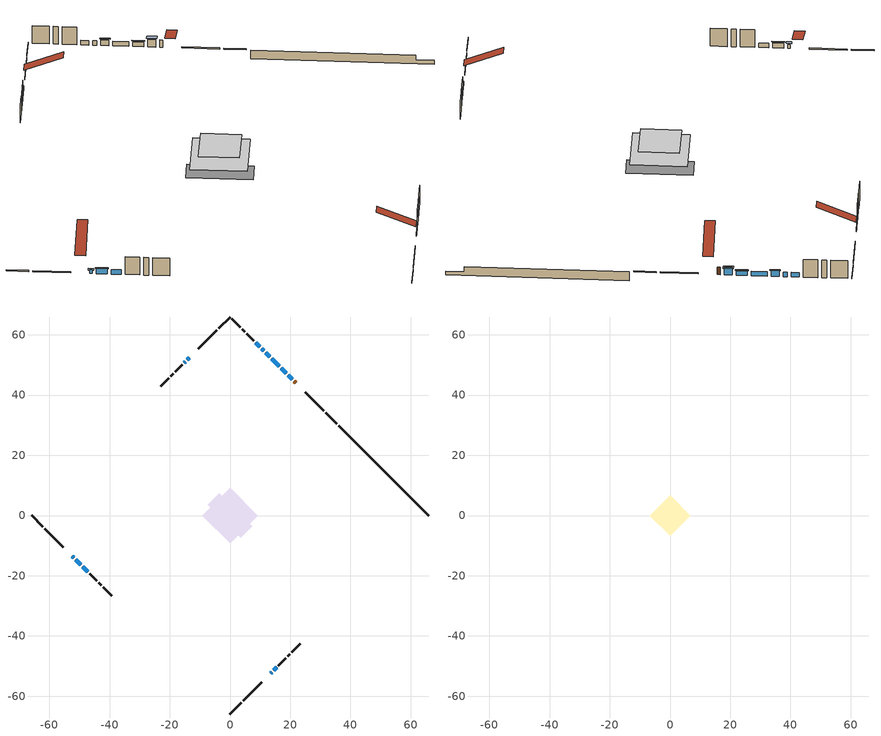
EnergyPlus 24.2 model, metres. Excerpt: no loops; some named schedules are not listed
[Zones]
conditioned space
 floor adiabatic (AdiabaticFloorConstruction): -9.28,0 0,9.28 9.28,0 0,-9.28 z3.36
 floor foundation (Slab1 construction): -7.45,3.5 -3.5,7.45 7.45,-3.5 3.5,-7.45 z-1.52
 wall outside (RimJoist1 construction): 0,-65.94 3.71,-62.23 / -65.94,0 -62.23,-3.71 / 0,65.94 -3.71,62.23 / 35.48,30.47 31.76,34.18 z0.92:1.22
 wall outside (RimJoist2 construction): 4.37,-61.58 10.55,-55.39 / -61.58,-4.37 -55.39,-10.55 / -4.37,61.58 -10.55,55.39 / 31.11,34.84 24.92,41.02 z0.92:1.22
 wall outside (AdiabaticWallConstruction 1): 21.87,44.07 21.36,44.58 z0.92:2.95
 wall outside (AdiabaticWallConstruction): -13.6,52.34 -14.15,51.8 / 18.76,47.19 17.03,48.91 / 16.37,49.57 13.79,52.16 / 13.6,-52.34 13.93,-52.01 / -14.8,51.14 -15.16,50.78 / 11.18,54.76 10.52,55.42 / 9.86,56.08 8.57,57.37 / -48.87,-17.07 -47.25,-18.69 / 14.59,-51.36 15.45,-50.5 z0.92:2.14; -52.34,-13.6 -51.91,-14.04 z0.92:1.99; 20.71,45.24 19.41,46.53 z0.92:3; -51.25,-14.69 -49.53,-16.42 z0.92:2.29; 13.13,52.81 11.84,54.11 z0.92:2.44
 wall outside (Wall1 construction): 16.1,-49.84 18.46,-47.48 / -46.6,-19.35 -44.24,-21.71 / -15.82,50.13 -18.18,47.77 / 7.91,58.03 5.55,60.39 z0.92:5.8
 wall outside (Wall2 construction): 19.12,-46.82 19.91,-46.03 / -43.58,-22.36 -42.79,-23.15 / -18.83,47.11 -19.63,46.32 / 4.9,61.05 4.11,61.84 z0.92:5.8
 wall outside (Wall3 construction): 20.57,-45.38 23.36,-42.58 / -42.13,-23.81 -39.34,-26.6 / -20.28,45.66 -23.07,42.87 / 3.45,62.49 0.66,65.29 z0.92:5.8
 wall foundation (FoundationWall1 construction): 36.13,29.81,-1.52 36.13,29.81,0.92 62.96,2.98,0.92 62.96,2.98,-0.42 65.94,0,-0.42 65.94,0,-1.52
 window (WindowConstruction 5): -13.61,52.34 -14.14,51.8 z0.92:2.14
 window (WindowConstruction 6): -52.34,-13.61 -51.91,-14.04 z0.92:1.99
 window (WindowConstruction 7): 20.7,45.24 19.41,46.53 z0.92:3
 window (WindowConstruction 8): 18.75,47.19 17.03,48.91 z0.92:2.14
 window (WindowConstruction 9): -51.25,-14.69 -49.53,-16.42 z0.92:2.29
 window (WindowConstruction 10): 16.37,49.57 13.79,52.16 z0.92:2.14
 window (WindowConstruction 11): 13.61,-52.34 13.93,-52.02 z0.92:2.14
 window (WindowConstruction 12): -14.8,51.14 -15.16,50.78 z0.92:2.14
 window (WindowConstruction): 13.13,52.81 11.84,54.11 z0.92:2.44
 window (WindowConstruction 1): 11.18,54.76 10.52,55.42 z0.92:2.14
 window (WindowConstruction 2): 9.86,56.08 8.57,57.37 z0.92:2.14
 window (WindowConstruction 3): -48.87,-17.07 -47.25,-18.69 z0.92:2.14
 window (WindowConstruction 4): 14.59,-51.36 15.45,-50.5 z0.92:2.14
 door (Door): 21.87,44.07 21.36,44.58 z0.92:2.95
 ceiling adiabatic (AdiabaticFloorConstruction): 0,-9.28 9.28,0 0,9.28 -9.28,0 z3.36
attic - vented
 floor to conditioned space (Floor1 construction Reversed): -6.68,0 0,6.68 6.68,0 0,-6.68 z5.8
 roof outside (Roof1 construction): 12.95,-53,5.8 6.53,-46.57,9.58 4.79,-48.31,9.58 11.21,-54.73,5.8; -53,-12.95,5.8 -46.57,-6.53,9.58 -48.31,-4.79,9.58 -54.73,-11.21,5.8; -12.95,53,5.8 -6.53,46.57,9.58 -4.79,48.31,9.58 -11.21,54.73,5.8; 22.53,43.42,5.8 16.11,37,9.58 17.85,35.26,9.58 24.27,41.68,5.8
shading: -51.7,-14.25 -52.55,-13.39 -53.09,-13.93 -52.23,-14.78 z2.29; 19.2,46.74 20.92,45.03 21.56,45.67 19.84,47.39 z3.3; 16.82,49.12 18.97,46.98 19.18,47.19 17.03,49.34 z2.44; -49.32,-16.63 -51.46,-14.48 -51.67,-14.69 -49.53,-16.84 z2.59; 11.63,54.32 13.34,52.6 13.55,52.81 11.84,54.53 z2.74
[Building]
Building 1: Terrain=Suburbs
[Site:Location]
Montreal Mirabel Intl AP_QC: Latitude {deg}=45.68; Longitude {deg}=-74.03; Time Zone {hr}=-5; Elevation {m}=82; Keep Site Location Information=Yes
[Site:GroundTemperature:Shallow]
0.642858, -1.75623, -1.94836, -0.80987, 3.76054, 8.30966, 12.2535, 14.7518, 14.9641, 12.9321, 9.08883, 4.67926
[Site:WaterMainsTemperature]
Calculation Method=Schedule; Temperature Schedule=mains temperature schedule
[Material] Roughness=Rough; Thermal Absorptance=0.9
Name | Thickness {m} | Conductivity {W/m-K} | Density {kg/m3} | Specific Heat {J/kg-K} | Solar Absorptance | Visible Absorptance
asphalt or fiberglass shingles | 0.00635 | 0.162714 | 1121.4 | 1465.45 | 0.84 | 0.84
ceiling loosefill ins | 0.169333 | 0.0480833 | 16.02 | 1046.75 | 0.7 | 0.7
ceiling stud and cavity | 0.1397 | 0.0989241 | 65.682 | 1177.47 | 0.7 | 0.7
concrete 4.0 in. | 0.1016 | 1.803125 | 2242.8 | 837.4 | 0.7 | 0.7
concrete 8.0 in. | 0.2032 | 1.803125 | 2242.8 | 837.4 | 0.7 | 0.7
door material | 0.04445 | 0.053851 | 512.64 | 1214.23 | 0.7 | 0.7
exterior vertical ins | 0.0457286 | 0.029427 | 32.04 | 1214.23 | 0.7 | 0.7
floor covering | 0.0127 | 0.0433444 | 54.468 | 1339.84 | 0.6 | 0.6
floor rigid ins; wall rigid ins 2 | 0.512978 | 0.029427 | 32.04 | 1214.23 | 0.7 | 0.7
floor stud and cavity | 0.1397 | 1.75129 | 37.0049 | 1207.88 | 0.7 | 0.7
furniture material conditioned space 1 | 0.1524 | 0.115458 | 640.8 | 1214.23 | 0.6 | 0.6
gypsum board | 0.0127 | 0.160291 | 801 | 837.4 | 0.6 | 0.6
gypsum board 1 | 0.0127 | 0.160291 | 801 | 837.4 | 0.7 | 0.7
osb sheathing 0.5 in. | 0.0127 | 0.115458 | 512.64 | 1214.23 | 0.7 | 0.7
osb sheathing 0.75 in. | 0.01905 | 0.115458 | 512.64 | 1214.23 | 0.7 | 0.7
osb sheathing 2.0 in. | 0.0508 | 0.115458 | 512.64 | 1214.23 | 0.7 | 0.7
rim joist rigid ins; wall rigid ins | 0.051816 | 0.029427 | 32.04 | 1214.23 | 0.7 | 0.7
rim joist stud and cavity | 0.0508 | 0.0327998 | 125.044 | 1163.47 | 0.6 | 0.6
wall rigid ins 1 | 0.103632 | 0.029427 | 32.04 | 1214.23 | 0.7 | 0.7
wall stud and cavity | 0.1397 | 0.142696 | 139.0536 | 1170.24 | 0.7 | 0.7
wall stud and cavity 1 | 0.1397 | 0.300532 | 139.0536 | 1170.24 | 0.7 | 0.7
wall stud and cavity 2 | 0.1397 | 0.141173 | 139.0536 | 1170.24 | 0.7 | 0.7
wall stud and cavity 3 | 0.0889 | 0.380278 | 52.3479 | 1209.89 | 0.7 | 0.7
wall stud and cavity 4 | 0.0889 | 0.391764 | 83.0341 | 1211.67 | 0.7 | 0.7
wood siding | 0.0254 | 0.102417 | 544.68 | 1172.36 | 0 | 0
wood siding 1; wood siding 2; wood siding 3 | 0.0254 | 0.102417 | 544.68 | 1172.36 | 0.7 | 0.7
[WindowMaterial:SimpleGlazingSystem]
Name | U-Factor {W/m2-K} | Solar Heat Gain Coefficient
WindowMaterial | 2.98038 | 0.54
WindowMaterial 1 | 2.94859 | 0.58
WindowMaterial 10 | 3.04 | 0.45
WindowMaterial 11 | 3.032052 | 0.47
WindowMaterial 2 | 2.91792 | 0.63
WindowMaterial 3 | 2.906 | 0.64
WindowMaterial 4 | 2.986628 | 0.53
WindowMaterial 5 | 3.063281 | 0.35
WindowMaterial 6 | 4.19775 | 0.68
WindowMaterial 7 | 2.93496 | 0.6
WindowMaterial 8 | 2.92871 | 0.61
WindowMaterial 9 | 2.98606 | 0.56
[Construction]
AdiabaticFloorConstruction: floor stud and cavity, floor rigid ins, osb sheathing 0.75 in., floor covering
AdiabaticWallConstruction: wood siding 2, wall rigid ins 2, wall stud and cavity 3, gypsum board
AdiabaticWallConstruction 1: wood siding 3, wall rigid ins 2, wall stud and cavity 3, gypsum board
Door: door material
Floor1 construction Reversed: gypsum board, ceiling stud and cavity, ceiling loosefill ins
FoundationWall1 construction: concrete 8.0 in., gypsum board 1
furniture construction conditioned space 1: furniture material conditioned space 1
PartitionWallConstruction: gypsum board, wall stud and cavity 4, gypsum board
RimJoist1 construction; RimJoist2 construction: wood siding 1, rim joist rigid ins, osb sheathing 2.0 in., rim joist stud and cavity
Roof1 construction: asphalt or fiberglass shingles
Slab1 construction: concrete 4.0 in.
Wall1 construction: wood siding, wall rigid ins, osb sheathing 0.5 in., wall stud and cavity, gypsum board
Wall2 construction: wood siding, wall rigid ins 1, osb sheathing 0.5 in., wall stud and cavity 1, gypsum board
Wall3 construction: wood siding, wall rigid ins, osb sheathing 0.5 in., wall stud and cavity 2, gypsum board
WindowConstruction; WindowConstruction 5: WindowMaterial
WindowConstruction 1: WindowMaterial 1
WindowConstruction 10: WindowMaterial 9
WindowConstruction 11: WindowMaterial 10
WindowConstruction 12: WindowMaterial 11
WindowConstruction 2: WindowMaterial 2
WindowConstruction 3: WindowMaterial 3
WindowConstruction 4: WindowMaterial 4
WindowConstruction 6: WindowMaterial 5
WindowConstruction 7: WindowMaterial 6
WindowConstruction 8: WindowMaterial 7
WindowConstruction 9: WindowMaterial 8
[Zone] Multiplier=1; Part of Total Floor Area=Yes
Name | Volume {m3}
attic - vented | 54.1126
conditioned space | 647.6
[Space]
Name | Zone | Volume {m3}
attic - vented 1 | attic - vented | 54.1126
conditioned space 1 | conditioned space | 647.6
[ZoneInfiltration:EffectiveLeakageArea]
infil attic - vented 1: Zone or Space=attic - vented 1; Schedule=Always On Discrete; Effective Air Leakage Area {cm2}=4122.46; Stack Coefficient=0.000263091; Wind Coefficient=1.0959e-05
[ZoneMixing]
whole house fan mix: Zone or Space=attic - vented; Schedule=Always On Continuous; Design Flow Rate Calculation Method=Flow/Zone; Design Flow Rate {m3/s}=0; Source Zone or Space=conditioned space
[SurfaceProperty:ExposedFoundationPerimeter]
Slab1: Exposed Perimeter Calculation Method=TotalExposedPerimeter; Total Exposed Perimeter {m}=42.16
[InternalMass] Zone or ZoneList=conditioned space; Space or SpaceList=conditioned space 1
Name | Construction | Surface Area {m2}
furniture mass conditioned space 1 | furniture construction conditioned space 1 | 103.6
partition wall mass | PartitionWallConstruction | 259
[Lights]
interior lighting: Zone or ZoneList or Space or SpaceList=conditioned space 1; Schedule=interior lighting schedule; Design Level Calculation Method=LightingLevel; Lighting Level {W}=343.2; Return Air Fraction=0; Fraction Radiant=0.6; Fraction Visible=0.2; Fraction Replaceable=1
[People]
occupants: Zone or ZoneList or Space or SpaceList=conditioned space 1; Number of People Schedule=occupants schedule; Number of People Calculation Method=People; Number of People=3; Fraction Radiant=0.314171; Sensible Heat Fraction=0.56303; Activity Level Schedule=occupants activity schedule; Carbon Dioxide Generation Rate {m3/s-W}=0; Enable ASHRAE 55 Comfort Warnings=No; Mean Radiant Temperature Calculation Type=EnclosureAveraged
[ElectricEquipment] Zone or ZoneList or Space or SpaceList=conditioned space 1; Design Level Calculation Method=EquipmentLevel
Name | Schedule | Design Level {W} | Fraction Latent | Fraction Radiant | Fraction Lost
clothes dryer | clothes dryer schedule | 140.772 | 0.015 | 0.081 | 0.85
clothes washer | clothes washer schedule | 32.1985 | 0.03 | 0.162 | 0.7
cooking range | cooking range schedule | 215.147 | 0.08 | 0.432 | 0.2
dishwasher | dishwasher schedule | 66.8632 | 0.3 | 0.18 | 0.4
fridge | fridge schedule | 72.9452 | 0 | 0.6 | 0
mech vent house fan | mech vent house fan schedule | 485 | 0 | 0 | 1
mech vent house fan cfis | mech vent house fan cfis schedule | 0 | 0 | 0 | 0
misc plug loads | misc plug loads schedule | 494.7 | 0.045 | 0.513 | 0.1
whole house fan | Always On Discrete | 0 | 0 | 0 | 1
[OtherEquipment] Zone or ZoneList or Space or SpaceList=conditioned space 1; Design Level Calculation Method=EquipmentLevel
Name | Fuel Type | Schedule | Design Level {W} | Fraction Latent | Fraction Radiant | Fraction Lost
clothes dryer 1 | Electricity | clothes dryer schedule | 0 | 0.015 | 0.081 | 0.85
cooking range 1 | Electricity | cooking range schedule | 0 | 0.08 | 0.432 | 0.2
general water use latent | None | general water use schedule | 62.594 | 1 | 0 | 0
general water use sensible | None | general water use schedule | -61.6891 | 0 | 0.6 | 0
mech vent house fan latent load | None | Always On Discrete | 0 | 1 | 0 | 0
mech vent house fan sensible load | None | Always On Discrete | 0 | 0 | 0 | 0
water heater energy adjustment1 | Electricity | Always On Discrete | 0.01 | 0 | 0 | 1
[ZoneInfiltration:DesignFlowRate] Zone or ZoneList or Space or SpaceList=conditioned space 1; Schedule=Always On Discrete; Design Flow Rate Calculation Method=Flow/Zone; Design Flow Rate {m3/s}=0
infil flow; natural vent flow; whole house fan flow
[Foundation:Kiva]
Foundation Kiva 1: Initial Indoor Air Temperature {C}=21; Wall Height Above Grade {m}=0.919978; Wall Depth Below Slab {m}=0.2032; Custom Block Material Name 1=exterior vertical ins; Custom Block Depth 1 {m}=2.43998; Custom Block X Position 1 {m}=0.2159; Custom Block Z Position 1 {m}=0
[Foundation:Kiva:Settings]
Soil Conductivity {W/m-K}=0.849921; Soil Density {kg/m3}=1842.3; Soil Specific Heat {J/kg-K}=418.7; Ground Solar Absorptivity=0.9; Ground Thermal Absorptivity=0.9; Ground Surface Roughness {m}=0.03; Far-Field Width {m}=40; Deep-Ground Boundary Condition=ZeroFlux; Deep-Ground Depth {m}=40; Minimum Cell Dimension {m}=0.2; Maximum Cell Growth Coefficient=3; Simulation Timestep=Timestep
[Exterior:Lights]
exterior lighting: Schedule=exterior lighting schedule; Design Level {W}=75.6
[Schedule:Constant]
Name | Hourly Value
Always On Continuous; mech vent house fan schedule; mech vent house fan cfis schedule; Always On Discrete | 1
occupants activity schedule | 117.228
fridge schedule | 0
[Schedule:Week:Daily]
interior lighting schedule Week Rule - Jan1-Jan27: interior lighting schedule day, interior lighting schedule day, interior lighting schedule day, interior lighting schedule day, interior lighting schedule day, interior lighting schedule day, interior lighting schedule day, interior lighting schedule default day, interior lighting schedule default day, interior lighting schedule default day, interior lighting schedule default day, interior lighting schedule default day
interior lighting schedule Week Rule - Jan28-Feb3: interior lighting schedule day, interior lighting schedule day, interior lighting schedule day, interior lighting schedule day, interior lighting schedule day 1, interior lighting schedule day 1, interior lighting schedule day 1, interior lighting schedule default day, interior lighting schedule default day, interior lighting schedule default day, interior lighting schedule default day, interior lighting schedule default day
interior lighting schedule Week Rule - Feb4-Feb24: interior lighting schedule day 1, interior lighting schedule day 1, interior lighting schedule day 1, interior lighting schedule day 1, interior lighting schedule day 1, interior lighting schedule day 1, interior lighting schedule day 1, interior lighting schedule default day, interior lighting schedule default day, interior lighting schedule default day, interior lighting schedule default day, interior lighting schedule default day
interior lighting schedule Week Rule - Feb25-Mar3: interior lighting schedule day 1, interior lighting schedule day 1, interior lighting schedule day 1, interior lighting schedule day 1, interior lighting schedule day 2, interior lighting schedule day 2, interior lighting schedule day 2, interior lighting schedule default day, interior lighting schedule default day, interior lighting schedule default day, interior lighting schedule default day, interior lighting schedule default day
interior lighting schedule Week Rule - Mar4-Mar31: interior lighting schedule day 2, interior lighting schedule day 2, interior lighting schedule day 2, interior lighting schedule day 2, interior lighting schedule day 2, interior lighting schedule day 2, interior lighting schedule day 2, interior lighting schedule default day, interior lighting schedule default day, interior lighting schedule default day, interior lighting schedule default day, interior lighting schedule default day
interior lighting schedule Week Rule - Apr1-Apr28: interior lighting schedule day 3, interior lighting schedule day 3, interior lighting schedule day 3, interior lighting schedule day 3, interior lighting schedule day 3, interior lighting schedule day 3, interior lighting schedule day 3, interior lighting schedule default day, interior lighting schedule default day, interior lighting schedule default day, interior lighting schedule default day, interior lighting schedule default day
interior lighting schedule Week Rule - Apr29-May5: interior lighting schedule day 3, interior lighting schedule day 3, interior lighting schedule day 4, interior lighting schedule day 4, interior lighting schedule day 4, interior lighting schedule day 4, interior lighting schedule day 4, interior lighting schedule default day, interior lighting schedule default day, interior lighting schedule default day, interior lighting schedule default day, interior lighting schedule default day
interior lighting schedule Week Rule - May6-May26: interior lighting schedule day 4, interior lighting schedule day 4, interior lighting schedule day 4, interior lighting schedule day 4, interior lighting schedule day 4, interior lighting schedule day 4, interior lighting schedule day 4, interior lighting schedule default day, interior lighting schedule default day, interior lighting schedule default day, interior lighting schedule default day, interior lighting schedule default day
interior lighting schedule Week Rule - May27-Jun2: interior lighting schedule day 4, interior lighting schedule day 4, interior lighting schedule day 4, interior lighting schedule day 4, interior lighting schedule day 4, interior lighting schedule day 5, interior lighting schedule day 5, interior lighting schedule default day, interior lighting schedule default day, interior lighting schedule default day, interior lighting schedule default day, interior lighting schedule default day
interior lighting schedule Week Rule - Jun3-Jun30: interior lighting schedule day 5, interior lighting schedule day 5, interior lighting schedule day 5, interior lighting schedule day 5, interior lighting schedule day 5, interior lighting schedule day 5, interior lighting schedule day 5, interior lighting schedule default day, interior lighting schedule default day, interior lighting schedule default day, interior lighting schedule default day, interior lighting schedule default day
interior lighting schedule Week Rule - Jul1-Jul28: interior lighting schedule day 6, interior lighting schedule day 6, interior lighting schedule day 6, interior lighting schedule day 6, interior lighting schedule day 6, interior lighting schedule day 6, interior lighting schedule day 6, interior lighting schedule default day, interior lighting schedule default day, interior lighting schedule default day, interior lighting schedule default day, interior lighting schedule default day
interior lighting schedule Week Rule - Jul29-Aug4: interior lighting schedule day 6, interior lighting schedule day 6, interior lighting schedule day 6, interior lighting schedule day 7, interior lighting schedule day 7, interior lighting schedule day 7, interior lighting schedule day 7, interior lighting schedule default day, interior lighting schedule default day, interior lighting schedule default day, interior lighting schedule default day, interior lighting schedule default day
interior lighting schedule Week Rule - Aug5-Aug25: interior lighting schedule day 7, interior lighting schedule day 7, interior lighting schedule day 7, interior lighting schedule day 7, interior lighting schedule day 7, interior lighting schedule day 7, interior lighting schedule day 7, interior lighting schedule default day, interior lighting schedule default day, interior lighting schedule default day, interior lighting schedule default day, interior lighting schedule default day
interior lighting schedule Week Rule - Aug26-Sep1: interior lighting schedule day 7, interior lighting schedule day 7, interior lighting schedule day 7, interior lighting schedule day 7, interior lighting schedule day 7, interior lighting schedule day 7, interior lighting schedule day 8, interior lighting schedule default day, interior lighting schedule default day, interior lighting schedule default day, interior lighting schedule default day, interior lighting schedule default day
interior lighting schedule Week Rule - Sep2-Sep29: interior lighting schedule day 8, interior lighting schedule day 8, interior lighting schedule day 8, interior lighting schedule day 8, interior lighting schedule day 8, interior lighting schedule day 8, interior lighting schedule day 8, interior lighting schedule default day, interior lighting schedule default day, interior lighting schedule default day, interior lighting schedule default day, interior lighting schedule default day
interior lighting schedule Week Rule - Sep30-Oct6: interior lighting schedule day 8, interior lighting schedule day 9, interior lighting schedule day 9, interior lighting schedule day 9, interior lighting schedule day 9, interior lighting schedule day 9, interior lighting schedule day 9, interior lighting schedule default day, interior lighting schedule default day, interior lighting schedule default day, interior lighting schedule default day, interior lighting schedule default day
interior lighting schedule Week Rule - Oct7-Oct27: interior lighting schedule day 9, interior lighting schedule day 9, interior lighting schedule day 9, interior lighting schedule day 9, interior lighting schedule day 9, interior lighting schedule day 9, interior lighting schedule day 9, interior lighting schedule default day, interior lighting schedule default day, interior lighting schedule default day, interior lighting schedule default day, interior lighting schedule default day
interior lighting schedule Week Rule - Oct28-Nov3: interior lighting schedule day 9, interior lighting schedule day 9, interior lighting schedule day 9, interior lighting schedule day 9, interior lighting schedule day 10, interior lighting schedule day 10, interior lighting schedule day 10, interior lighting schedule default day, interior lighting schedule default day, interior lighting schedule default day, interior lighting schedule default day, interior lighting schedule default day
interior lighting schedule Week Rule - Nov4-Nov24: interior lighting schedule day 10, interior lighting schedule day 10, interior lighting schedule day 10, interior lighting schedule day 10, interior lighting schedule day 10, interior lighting schedule day 10, interior lighting schedule day 10, interior lighting schedule default day, interior lighting schedule default day, interior lighting schedule default day, interior lighting schedule default day, interior lighting schedule default day
interior lighting schedule Week Rule - Nov25-Dec1: interior lighting schedule day 10, interior lighting schedule day 10, interior lighting schedule day 10, interior lighting schedule day 10, interior lighting schedule day 10, interior lighting schedule day 10, interior lighting schedule day 11, interior lighting schedule default day, interior lighting schedule default day, interior lighting schedule default day, interior lighting schedule default day, interior lighting schedule default day
interior lighting schedule Week Rule - Dec2-Dec31: interior lighting schedule day 11, interior lighting schedule day 11, interior lighting schedule day 11, interior lighting schedule day 11, interior lighting schedule day 11, interior lighting schedule day 11, interior lighting schedule day 11, interior lighting schedule default day, interior lighting schedule default day, interior lighting schedule default day, interior lighting schedule default day, interior lighting schedule default day
occupants schedule Week Rule - Jan1-Dec31: occupants schedule day, occupants schedule day, occupants schedule day, occupants schedule day, occupants schedule day, occupants schedule day, occupants schedule day, occupants schedule default day, occupants schedule default day, occupants schedule default day, occupants schedule default day, occupants schedule default day
clothes dryer schedule Week Rule - Jan1-Dec31: clothes dryer schedule day, clothes dryer schedule day, clothes dryer schedule day, clothes dryer schedule day, clothes dryer schedule day, clothes dryer schedule day, clothes dryer schedule day, clothes dryer schedule default day, clothes dryer schedule default day, clothes dryer schedule default day, clothes dryer schedule default day, clothes dryer schedule default day
clothes washer schedule Week Rule - Jan1-Dec31: clothes washer schedule day, clothes washer schedule day, clothes washer schedule day, clothes washer schedule day, clothes washer schedule day, clothes washer schedule day, clothes washer schedule day, clothes washer schedule default day, clothes washer schedule default day, clothes washer schedule default day, clothes washer schedule default day, clothes washer schedule default day
cooking range schedule Week Rule - Jan1-Dec31: cooking range schedule day, cooking range schedule day, cooking range schedule day, cooking range schedule day, cooking range schedule day, cooking range schedule day, cooking range schedule day, cooking range schedule default day, cooking range schedule default day, cooking range schedule default day, cooking range schedule default day, cooking range schedule default day
dishwasher schedule Week Rule - Jan1-Dec31: dishwasher schedule day, dishwasher schedule day, dishwasher schedule day, dishwasher schedule day, dishwasher schedule day, dishwasher schedule day, dishwasher schedule day, dishwasher schedule default day, dishwasher schedule default day, dishwasher schedule default day, dishwasher schedule default day, dishwasher schedule default day
misc plug loads schedule Week Rule - Jan1-Dec31: misc plug loads schedule day, misc plug loads schedule day, misc plug loads schedule day, misc plug loads schedule day, misc plug loads schedule day, misc plug loads schedule day, misc plug loads schedule day, misc plug loads schedule default day, misc plug loads schedule default day, misc plug loads schedule default day, misc plug loads schedule default day, misc plug loads schedule default day
general water use schedule Week Rule - Jan1-Dec31: general water use schedule day, general water use schedule day, general water use schedule day, general water use schedule day, general water use schedule day, general water use schedule day, general water use schedule day, general water use schedule default day, general water use schedule default day, general water use schedule default day, general water use schedule default day, general water use schedule default day
exterior lighting schedule Week Rule - Jan1-Jan27: exterior lighting schedule day, exterior lighting schedule day, exterior lighting schedule day, exterior lighting schedule day, exterior lighting schedule day, exterior lighting schedule day, exterior lighting schedule day, exterior lighting schedule default day, exterior lighting schedule default day, exterior lighting schedule default day, exterior lighting schedule default day, exterior lighting schedule default day
exterior lighting schedule Week Rule - Jan28-Feb3: exterior lighting schedule day, exterior lighting schedule day, exterior lighting schedule day, exterior lighting schedule day, exterior lighting schedule day 1, exterior lighting schedule day 1, exterior lighting schedule day 1, exterior lighting schedule default day, exterior lighting schedule default day, exterior lighting schedule default day, exterior lighting schedule default day, exterior lighting schedule default day
exterior lighting schedule Week Rule - Feb4-Feb24: exterior lighting schedule day 1, exterior lighting schedule day 1, exterior lighting schedule day 1, exterior lighting schedule day 1, exterior lighting schedule day 1, exterior lighting schedule day 1, exterior lighting schedule day 1, exterior lighting schedule default day, exterior lighting schedule default day, exterior lighting schedule default day, exterior lighting schedule default day, exterior lighting schedule default day
exterior lighting schedule Week Rule - Feb25-Mar3: exterior lighting schedule day 1, exterior lighting schedule day 1, exterior lighting schedule day 1, exterior lighting schedule day 1, exterior lighting schedule day 2, exterior lighting schedule day 2, exterior lighting schedule day 2, exterior lighting schedule default day, exterior lighting schedule default day, exterior lighting schedule default day, exterior lighting schedule default day, exterior lighting schedule default day
exterior lighting schedule Week Rule - Mar4-Mar31: exterior lighting schedule day 2, exterior lighting schedule day 2, exterior lighting schedule day 2, exterior lighting schedule day 2, exterior lighting schedule day 2, exterior lighting schedule day 2, exterior lighting schedule day 2, exterior lighting schedule default day, exterior lighting schedule default day, exterior lighting schedule default day, exterior lighting schedule default day, exterior lighting schedule default day
exterior lighting schedule Week Rule - Apr1-Apr28: exterior lighting schedule day 3, exterior lighting schedule day 3, exterior lighting schedule day 3, exterior lighting schedule day 3, exterior lighting schedule day 3, exterior lighting schedule day 3, exterior lighting schedule day 3, exterior lighting schedule default day, exterior lighting schedule default day, exterior lighting schedule default day, exterior lighting schedule default day, exterior lighting schedule default day
exterior lighting schedule Week Rule - Apr29-May5: exterior lighting schedule day 3, exterior lighting schedule day 3, exterior lighting schedule day 4, exterior lighting schedule day 4, exterior lighting schedule day 4, exterior lighting schedule day 4, exterior lighting schedule day 4, exterior lighting schedule default day, exterior lighting schedule default day, exterior lighting schedule default day, exterior lighting schedule default day, exterior lighting schedule default day
exterior lighting schedule Week Rule - May6-May26: exterior lighting schedule day 4, exterior lighting schedule day 4, exterior lighting schedule day 4, exterior lighting schedule day 4, exterior lighting schedule day 4, exterior lighting schedule day 4, exterior lighting schedule day 4, exterior lighting schedule default day, exterior lighting schedule default day, exterior lighting schedule default day, exterior lighting schedule default day, exterior lighting schedule default day
exterior lighting schedule Week Rule - May27-Jun2: exterior lighting schedule day 4, exterior lighting schedule day 4, exterior lighting schedule day 4, exterior lighting schedule day 4, exterior lighting schedule day 4, exterior lighting schedule day 5, exterior lighting schedule day 5, exterior lighting schedule default day, exterior lighting schedule default day, exterior lighting schedule default day, exterior lighting schedule default day, exterior lighting schedule default day
exterior lighting schedule Week Rule - Jun3-Jun30: exterior lighting schedule day 5, exterior lighting schedule day 5, exterior lighting schedule day 5, exterior lighting schedule day 5, exterior lighting schedule day 5, exterior lighting schedule day 5, exterior lighting schedule day 5, exterior lighting schedule default day, exterior lighting schedule default day, exterior lighting schedule default day, exterior lighting schedule default day, exterior lighting schedule default day
exterior lighting schedule Week Rule - Jul1-Jul28: exterior lighting schedule day 6, exterior lighting schedule day 6, exterior lighting schedule day 6, exterior lighting schedule day 6, exterior lighting schedule day 6, exterior lighting schedule day 6, exterior lighting schedule day 6, exterior lighting schedule default day, exterior lighting schedule default day, exterior lighting schedule default day, exterior lighting schedule default day, exterior lighting schedule default day
exterior lighting schedule Week Rule - Jul29-Aug4: exterior lighting schedule day 6, exterior lighting schedule day 6, exterior lighting schedule day 6, exterior lighting schedule day 7, exterior lighting schedule day 7, exterior lighting schedule day 7, exterior lighting schedule day 7, exterior lighting schedule default day, exterior lighting schedule default day, exterior lighting schedule default day, exterior lighting schedule default day, exterior lighting schedule default day
exterior lighting schedule Week Rule - Aug5-Aug25: exterior lighting schedule day 7, exterior lighting schedule day 7, exterior lighting schedule day 7, exterior lighting schedule day 7, exterior lighting schedule day 7, exterior lighting schedule day 7, exterior lighting schedule day 7, exterior lighting schedule default day, exterior lighting schedule default day, exterior lighting schedule default day, exterior lighting schedule default day, exterior lighting schedule default day
exterior lighting schedule Week Rule - Aug26-Sep1: exterior lighting schedule day 7, exterior lighting schedule day 7, exterior lighting schedule day 7, exterior lighting schedule day 7, exterior lighting schedule day 7, exterior lighting schedule day 7, exterior lighting schedule day 8, exterior lighting schedule default day, exterior lighting schedule default day, exterior lighting schedule default day, exterior lighting schedule default day, exterior lighting schedule default day
exterior lighting schedule Week Rule - Sep2-Sep29: exterior lighting schedule day 8, exterior lighting schedule day 8, exterior lighting schedule day 8, exterior lighting schedule day 8, exterior lighting schedule day 8, exterior lighting schedule day 8, exterior lighting schedule day 8, exterior lighting schedule default day, exterior lighting schedule default day, exterior lighting schedule default day, exterior lighting schedule default day, exterior lighting schedule default day
exterior lighting schedule Week Rule - Sep30-Oct6: exterior lighting schedule day 8, exterior lighting schedule day 9, exterior lighting schedule day 9, exterior lighting schedule day 9, exterior lighting schedule day 9, exterior lighting schedule day 9, exterior lighting schedule day 9, exterior lighting schedule default day, exterior lighting schedule default day, exterior lighting schedule default day, exterior lighting schedule default day, exterior lighting schedule default day
exterior lighting schedule Week Rule - Oct7-Oct27: exterior lighting schedule day 9, exterior lighting schedule day 9, exterior lighting schedule day 9, exterior lighting schedule day 9, exterior lighting schedule day 9, exterior lighting schedule day 9, exterior lighting schedule day 9, exterior lighting schedule default day, exterior lighting schedule default day, exterior lighting schedule default day, exterior lighting schedule default day, exterior lighting schedule default day
exterior lighting schedule Week Rule - Oct28-Nov3: exterior lighting schedule day 9, exterior lighting schedule day 9, exterior lighting schedule day 9, exterior lighting schedule day 9, exterior lighting schedule day 10, exterior lighting schedule day 10, exterior lighting schedule day 10, exterior lighting schedule default day, exterior lighting schedule default day, exterior lighting schedule default day, exterior lighting schedule default day, exterior lighting schedule default day
exterior lighting schedule Week Rule - Nov4-Nov24: exterior lighting schedule day 10, exterior lighting schedule day 10, exterior lighting schedule day 10, exterior lighting schedule day 10, exterior lighting schedule day 10, exterior lighting schedule day 10, exterior lighting schedule day 10, exterior lighting schedule default day, exterior lighting schedule default day, exterior lighting schedule default day, exterior lighting schedule default day, exterior lighting schedule default day
exterior lighting schedule Week Rule - Nov25-Dec1: exterior lighting schedule day 10, exterior lighting schedule day 10, exterior lighting schedule day 10, exterior lighting schedule day 10, exterior lighting schedule day 10, exterior lighting schedule day 10, exterior lighting schedule day 11, exterior lighting schedule default day, exterior lighting schedule default day, exterior lighting schedule default day, exterior lighting schedule default day, exterior lighting schedule default day
[Schedule:Year]
interior lighting schedule: interior lighting schedule Week Rule - Jan1-Jan27, 1, 1, 1, 27, interior lighting schedule Week Rule - Jan28-Feb3, 1, 28, 2, 3, interior lighting schedule Week Rule - Feb4-Feb24, 2, 4, 2, 24, interior lighting schedule Week Rule - Feb25-Mar3, 2, 25, 3, 3, interior lighting schedule Week Rule - Mar4-Mar31, 3, 4, 3, 31, interior lighting schedule Week Rule - Apr1-Apr28, 4, 1, 4, 28, interior lighting schedule Week Rule - Apr29-May5, 4, 29, 5, 5, interior lighting schedule Week Rule - May6-May26, 5, 6, 5, 26, interior lighting schedule Week Rule - May27-Jun2, 5, 27, 6, 2, interior lighting schedule Week Rule - Jun3-Jun30, 6, 3, 6, 30, interior lighting schedule Week Rule - Jul1-Jul28, 7, 1, 7, 28, interior lighting schedule Week Rule - Jul29-Aug4, 7, 29, 8, 4, interior lighting schedule Week Rule - Aug5-Aug25, 8, 5, 8, 25, interior lighting schedule Week Rule - Aug26-Sep1, 8, 26, 9, 1, interior lighting schedule Week Rule - Sep2-Sep29, 9, 2, 9, 29, interior lighting schedule Week Rule - Sep30-Oct6, 9, 30, 10, 6, interior lighting schedule Week Rule - Oct7-Oct27, 10, 7, 10, 27, interior lighting schedule Week Rule - Oct28-Nov3, 10, 28, 11, 3, interior lighting schedule Week Rule - Nov4-Nov24, 11, 4, 11, 24, interior lighting schedule Week Rule - Nov25-Dec1, 11, 25, 12, 1, interior lighting schedule Week Rule - Dec2-Dec31, 12, 2, 12, 31
occupants schedule: occupants schedule Week Rule - Jan1-Dec31, 1, 1, 12, 31
clothes dryer schedule: clothes dryer schedule Week Rule - Jan1-Dec31, 1, 1, 12, 31
clothes washer schedule: clothes washer schedule Week Rule - Jan1-Dec31, 1, 1, 12, 31
cooking range schedule: cooking range schedule Week Rule - Jan1-Dec31, 1, 1, 12, 31
dishwasher schedule: dishwasher schedule Week Rule - Jan1-Dec31, 1, 1, 12, 31
misc plug loads schedule: misc plug loads schedule Week Rule - Jan1-Dec31, 1, 1, 12, 31
general water use schedule: general water use schedule Week Rule - Jan1-Dec31, 1, 1, 12, 31
exterior lighting schedule: exterior lighting schedule Week Rule - Jan1-Jan27, 1, 1, 1, 27, exterior lighting schedule Week Rule - Jan28-Feb3, 1, 28, 2, 3, exterior lighting schedule Week Rule - Feb4-Feb24, 2, 4, 2, 24, exterior lighting schedule Week Rule - Feb25-Mar3, 2, 25, 3, 3, exterior lighting schedule Week Rule - Mar4-Mar31, 3, 4, 3, 31, exterior lighting schedule Week Rule - Apr1-Apr28, 4, 1, 4, 28, exterior lighting schedule Week Rule - Apr29-May5, 4, 29, 5, 5, exterior lighting schedule Week Rule - May6-May26, 5, 6, 5, 26, exterior lighting schedule Week Rule - May27-Jun2, 5, 27, 6, 2, exterior lighting schedule Week Rule - Jun3-Jun30, 6, 3, 6, 30, exterior lighting schedule Week Rule - Jul1-Jul28, 7, 1, 7, 28, exterior lighting schedule Week Rule - Jul29-Aug4, 7, 29, 8, 4, exterior lighting schedule Week Rule - Aug5-Aug25, 8, 5, 8, 25, exterior lighting schedule Week Rule - Aug26-Sep1, 8, 26, 9, 1, exterior lighting schedule Week Rule - Sep2-Sep29, 9, 2, 9, 29, exterior lighting schedule Week Rule - Sep30-Oct6, 9, 30, 10, 6, exterior lighting schedule Week Rule - Oct7-Oct27, 10, 7, 10, 27, exterior lighting schedule Week Rule - Oct28-Nov3, 10, 28, 11, 3, exterior lighting schedule Week Rule - Nov4-Nov24, 11, 4, 11, 24, exterior lighting schedule Week Rule - Nov25-Dec1, 11, 25, 12, 1, exterior lighting schedule Week Rule - Dec2-Dec31, 12, 2, 12, 31
[Schedule:Compact]
mains temperature schedule: Through: 01/01, For: AllDays, Until: 24:00, 5.61444, Through: 01/02, For: AllDays, Until: 24:00, 5.535, Through: 01/03, For: AllDays, Until: 24:00, 5.45667, Through: 01/04, For: AllDays, Until: 24:00, 5.37944, Through: 01/05, For: AllDays, Until: 24:00, 5.30333, Through: 01/06, For: AllDays, Until: 24:00, 5.22889, Through: 01/07, For: AllDays, Until: 24:00, 5.15611, Through: 01/08, For: AllDays, Until: 24:00, 5.08389, Through: 01/09, For: AllDays, Until: 24:00, 5.01333, Through: 01/10, For: AllDays, Until: 24:00, 4.94444, Through: 01/11, For: AllDays, Until: 24:00, 4.87667, Through: 01/12, For: AllDays, Until: 24:00, 4.81056, Through: 01/13, For: AllDays, Until: 24:00, 4.74556, Through: 01/14, For: AllDays, Until: 24:00, 4.68222, Through: 01/15, For: AllDays, Until: 24:00, 4.62056, Through: 01/16, For: AllDays, Until: 24:00, 4.56, Through: 01/17, For: AllDays, Until: 24:00, 4.50111, Through: 01/18, For: AllDays, Until: 24:00, 4.44389, Through: 01/19, For: AllDays, Until: 24:00, 4.38778, Through: 01/20, For: AllDays, Until: 24:00, 4.33389, Through: 01/21, For: AllDays, Until: 24:00, 4.28111, Through: 01/22, For: AllDays, Until: 24:00, 4.23, Through: 01/23, For: AllDays, Until: 24:00, 4.18056, Through: 01/24, For: AllDays, Until: 24:00, 4.13278, Through: 01/25, For: AllDays, Until: 24:00, 4.08667, Through: 01/26, For: AllDays, Until: 24:00, 4.04222, Through: 01/27, For: AllDays, Until: 24:00, 3.99944, Through: 01/28, For: AllDays, Until: 24:00, 3.95833, Through: 01/29, For: AllDays, Until: 24:00, 3.91889, Through: 01/30, For: AllDays, Until: 24:00, 3.88111, Through: 01/31, For: AllDays, Until: 24:00, 3.845, Through: 02/01, For: AllDays, Until: 24:00, 3.81056, Through: 02/02, For: AllDays, Until: 24:00, 3.77778, Through: 02/03, For: AllDays, Until: 24:00, 3.74722, Through: 02/04, For: AllDays, Until: 24:00, 3.71833, Through: 02/05, For: AllDays, Until: 24:00, 3.69056, Through: 02/06, For: AllDays, Until: 24:00, 3.66556, Through: 02/07, For: AllDays, Until: 24:00, 3.64167, Through: 02/08, For: AllDays, Until: 24:00, 3.61944, Through: 02/09, For: AllDays, Until: 24:00, 3.59944, Through: 02/10, For: AllDays, Until: 24:00, 3.58111, Through: 02/11, For: AllDays, Until: 24:00, 3.56444, Through: 02/12, For: AllDays, Until: 24:00, 3.55, Through: 02/13, For: AllDays, Until: 24:00, 3.53667, Through: 02/14, For: AllDays, Until: 24:00, 3.52556, Through: 02/15, For: AllDays, Until: 24:00, 3.51667, Through: 02/16, For: AllDays, Until: 24:00, 3.50889, Through: 02/17, For: AllDays, Until: 24:00, 3.50333, Through: 02/18, For: AllDays, Until: 24:00, 3.49944, Through: 02/19, For: AllDays, Until: 24:00, 3.49778, Through: 02/20, For: AllDays, Until: 24:00, 3.49778, Through: 02/21, For: AllDays, Until: 24:00, 3.49944, Through: 02/22, For: AllDays, Until: 24:00, 3.50278, Through: 02/23, For: AllDays, Until: 24:00, 3.50833, Through: 02/24, For: AllDays, Until: 24:00, 3.515, Through: 02/25, For: AllDays, Until: 24:00, 3.52444, Through: 02/26, For: AllDays, Until: 24:00, 3.535, Through: 02/27, For: AllDays, Until: 24:00, 3.54778, Through: 02/28, For: AllDays, Until: 24:00, 3.56222, Through: 03/01, For: AllDays, Until: 24:00, 3.57833, Through: 03/02, For: AllDays, Until: 24:00, 3.59667, Through: 03/03, For: AllDays, Until: 24:00, 3.61667, Through: 03/04, For: AllDays, Until: 24:00, 3.63833, Through: 03/05, For: AllDays, Until: 24:00, 3.66167, Through: 03/06, For: AllDays, Until: 24:00, 3.68667, Through: 03/07, For: AllDays, Until: 24:00, 3.71389, Through: 03/08, For: AllDays, Until: 24:00, 3.74278, Through: 03/09, For: AllDays, Until: 24:00, 3.77333, Through: 03/10, For: AllDays, Until: 24:00, 3.80556, Through: 03/11, For: AllDays, Until: 24:00, 3.83944, Through: 03/12, For: AllDays, Until: 24:00, 3.87556, Through: 03/13, For: AllDays, Until: 24:00, 3.91278, Through: 03/14, For: AllDays, Until: 24:00, 3.95222, Through: 03/15, For: AllDays, Until: 24:00, 3.99278, Through: 03/16, For: AllDays, Until: 24:00, 4.03556, Through: 03/17, For: AllDays, Until: 24:00, 4.08, Through: 03/18, For: AllDays, Until: 24:00, 4.12556, Through: 03/19, For: AllDays, Until: 24:00, 4.17333, Through: 03/20, For: AllDays, Until: 24:00, 4.22278, Through: 03/21, For: AllDays, Until: 24:00, 4.27333, Through: 03/22, For: AllDays, Until: 24:00, 4.32556, Through: 03/23, For: AllDays, Until: 24:00, 4.38, Through: 03/24, For: AllDays, Until: 24:00, 4.43556, Through: 03/25, For: AllDays, Until: 24:00, 4.49222, Through: 03/26, For: AllDays, Until: 24:00, 4.55111, Through: 03/27, For: AllDays, Until: 24:00, 4.61111, Through: 03/28, For: AllDays, Until: 24:00, 4.67278, Through: 03/29, For: AllDays, Until: 24:00, 4.73611, Through: 03/30, For: AllDays, Until: 24:00, 4.80056, Through: 03/31, For: AllDays, Until: 24:00, 4.86667, Through: 04/01, For: AllDays, Until: 24:00, 4.93444, Through: 04/02, For: AllDays, Until: 24:00, 5.00333, Through: 04/03, For: AllDays, Until: 24:00, 5.07333, Through: 04/04, For: AllDays, Until: 24:00, 5.145, Through: 04/05, For: AllDays, Until: 24:00, 5.21833, Through: 04/06, For: AllDays, Until: 24:00, 5.29222, Through: 04/07, For: AllDays, Until: 24:00, 5.36778, Through: 04/08, For: AllDays, Until: 24:00, 5.445, Through: 04/09, For: AllDays, Until: 24:00, 5.52333, Through: 04/10, For: AllDays, Until: 24:00, 5.60222, Through: 04/11, For: AllDays, Until: 24:00, 5.68278, Through: 04/12, For: AllDays, Until: 24:00, 5.765, Through: 04/13, For: AllDays, Until: 24:00, 5.84778, Through: 04/14, For: AllDays, Until: 24:00, 5.93167, Through: 04/15, For: AllDays, Until: 24:00, 6.01722, Through: 04/16, For: AllDays, Until: 24:00, 6.10333, Through: 04/17, For: AllDays, Until: 24:00, 6.19056, Through: 04/18, For: AllDays, Until: 24:00, 6.27889, Through: 04/19, For: AllDays, Until: 24:00, 6.36833, Through: 04/20, For: AllDays, Until: 24:00, 6.45833, Through: 04/21, For: AllDays, Until: 24:00, 6.55, Through: 04/22, For: AllDays, Until: 24:00, 6.64222, Through: 04/23, For: AllDays, Until: 24:00, 6.735, Through: 04/24, For: AllDays, Until: 24:00, 6.82944, Through: 04/25, For: AllDays, Until: 24:00, 6.92389, Through: 04/26, For: AllDays, Until: 24:00, 7.01944, Through: 04/27, For: AllDays, Until: 24:00, 7.11611, Through: 04/28, For: AllDays, Until: 24:00, 7.21333, Through: 04/29, For: AllDays, Until: 24:00, 7.31111, Through: 04/30, For: AllDays, Until: 24:00, 7.41, Through: 05/01, For: AllDays, Until: 24:00, 7.50944, Through: 05/02, For: AllDays, Until: 24:00, 7.60889, Through: 05/03, For: AllDays, Until: 24:00, 7.71, Through: 05/04, For: AllDays, Until: 24:00, 7.81111, Through: 05/05, For: AllDays, Until: 24:00, 7.91278, Through: 05/06, For: AllDays, Until: 24:00, 8.015, Through: 05/07, For: AllDays, Until: 24:00, 8.11778, Through: 05/08, For: AllDays, Until: 24:00, 8.22056, Through: 05/09, For: AllDays, Until: 24:00, 8.32444, Through: 05/10, For: AllDays, Until: 24:00, 8.42833, Through: 05/11, For: AllDays, Until: 24:00, 8.53278, Through: 05/12, For: AllDays, Until: 24:00, 8.63722, Through: 05/13, For: AllDays, Until: 24:00, 8.74222, Through: 05/14, For: AllDays, Until: 24:00, 8.84778, Through: 05/15, For: AllDays, Until: 24:00, 8.95333, Through: 05/16, For: AllDays, Until: 24:00, 9.05889, Through: 05/17, For: AllDays, Until: 24:00, 9.165, Through: 05/18, For: AllDays, Until: 24:00, 9.27111, Through: 05/19, For: AllDays, Until: 24:00, 9.37722, Through: 05/20, For: AllDays, Until: 24:00, 9.48389, Through: 05/21, For: AllDays, Until: 24:00, 9.59, Through: 05/22, For: AllDays, Until: 24:00, 9.69667, Through: 05/23, For: AllDays, Until: 24:00, 9.80278, Through: 05/24, For: AllDays, Until: 24:00, 9.90944, Through: 05/25, For: AllDays, Until: 24:00, 10.0156, Through: 05/26, For: AllDays, Until: 24:00, 10.1217, Through: 05/27, For: AllDays, Until: 24:00, 10.2278, Through: 05/28, For: AllDays, Until: 24:00, 10.3339, Through: 05/29, For: AllDays, Until: 24:00, 10.4394, Through: 05/30, For: AllDays, Until: 24:00, 10.545, Through: 05/31, For: AllDays, Until: 24:00, 10.65, Through: 06/01, For: AllDays, Until: 24:00, 10.755, Through: 06/02, For: AllDays, Until: 24:00, 10.86, Through: 06/03, For: AllDays, Until: 24:00, 10.9639, Through: 06/04, For: AllDays, Until: 24:00, 11.0678, Through: 06/05, For: AllDays, Until: 24:00, 11.1717, Through: 06/06, For: AllDays, Until: 24:00, 11.2744, Through: 06/07, For: AllDays, Until: 24:00, 11.3772, Through: 06/08, For: AllDays, Until: 24:00, 11.4789, Through: 06/09, For: AllDays, Until: 24:00, 11.5806, Through: 06/10, For: AllDays, Until: 24:00, 11.6817, Through: 06/11, For: AllDays, Until: 24:00, 11.7822, Through: 06/12, For: AllDays, Until: 24:00, 11.8817, Through: 06/13, For: AllDays, Until: 24:00, 11.9811, Through: 06/14, For: AllDays, Until: 24:00, 12.0794, Through: 06/15, For: AllDays, Until: 24:00, 12.1772, Through: 06/16, For: AllDays, Until: 24:00, 12.2739, Through: 06/17, For: AllDays, Until: 24:00, 12.37, Through: 06/18, For: AllDays, Until: 24:00, 12.4656, Through: 06/19, For: AllDays, Until: 24:00, 12.56, Through: 06/20, For: AllDays, Until: 24:00, 12.6539, Through: 06/21, For: AllDays, Until: 24:00, 12.7467, Through: 06/22, For: AllDays, Until: 24:00, 12.8389, Through: 06/23, For: AllDays, Until: 24:00, 12.93, Through: 06/24, For: AllDays, Until: 24:00, 13.02, Through: 06/25, For: AllDays, Until: 24:00, 13.1089, Through: 06/26, For: AllDays, Until: 24:00, 13.1972, Through: 06/27, For: AllDays, Until: 24:00, 13.2839, Through: 06/28, For: AllDays, Until: 24:00, 13.37, Through: 06/29, For: AllDays, Until: 24:00, 13.455, Through: 06/30, For: AllDays, Until: 24:00, 13.5383, Through: 07/01, For: AllDays, Until: 24:00, 13.6211, Through: 07/02, For: AllDays, Until: 24:00, 13.7028, Through: 07/03, For: AllDays, Until: 24:00, 13.7828, Through: 07/04, For: AllDays, Until: 24:00, 13.8617, Through: 07/05, For: AllDays, Until: 24:00, 13.9394, Through: 07/06, For: AllDays, Until: 24:00, 14.0161, Through: 07/07, For: AllDays, Until: 24:00, 14.0911, Through: 07/08, For: AllDays, Until: 24:00, 14.165, Through: 07/09, For: AllDays, Until: 24:00, 14.2378, Through: 07/10, For: AllDays, Until: 24:00, 14.3089, Through: 07/11, For: AllDays, Until: 24:00, 14.3789, Through: 07/12, For: AllDays, Until: 24:00, 14.4472, Through: 07/13, For: AllDays, Until: 24:00, 14.5144, Through: 07/14, For: AllDays, Until: 24:00, 14.58, Through: 07/15, For: AllDays, Until: 24:00, 14.6444, Through: 07/16, For: AllDays, Until: 24:00, 14.7072, Through: 07/17, For: AllDays, Until: 24:00, 14.7683, Through: 07/18, For: AllDays, Until: 24:00, 14.8278, Through: 07/19, For: AllDays, Until: 24:00, 14.8861, Through: 07/20, For: AllDays, Until: 24:00, 14.9428, Through: 07/21, For: AllDays, Until: 24:00, 14.9978, Through: 07/22, For: AllDays, Until: 24:00, 15.0517, Through: 07/23, For: AllDays, Until: 24:00, 15.1033, Through: 07/24, For: AllDays, Until: 24:00, 15.1539, Through: 07/25, For: AllDays, Until: 24:00, 15.2028, Through: 07/26, For: AllDays, Until: 24:00, 15.2494, Through: 07/27, For: AllDays, Until: 24:00, 15.295, Through: 07/28, For: AllDays, Until: 24:00, 15.3389, Through: 07/29, For: AllDays, Until: 24:00, 15.3811, Through: 07/30, For: AllDays, Until: 24:00, 15.4211, Through: 07/31, For: AllDays, Until: 24:00, 15.46, Through: 08/01, For: AllDays, Until: 24:00, 15.4972, Through: 08/02, For: AllDays, Until: 24:00, 15.5322, Through: 08/03, For: AllDays, Until: 24:00, 15.5656, Through: 08/04, For: AllDays, Until: 24:00, 15.5978, Through: 08/05, For: AllDays, Until: 24:00, 15.6278, Through: 08/06, For: AllDays, Until: 24:00, 15.6561, Through: 08/07, For: AllDays, Until: 24:00, 15.6822, Through: 08/08, For: AllDays, Until: 24:00, 15.7072, Through: 08/09, For: AllDays, Until: 24:00, 15.73, Through: 08/10, For: AllDays, Until: 24:00, 15.7511, Through: 08/11, For: AllDays, Until: 24:00, 15.7706, Through: 08/12, For: AllDays, Until: 24:00, 15.7883, Through: 08/13, For: AllDays, Until: 24:00, 15.8039, Through: 08/14, For: AllDays, Until: 24:00, 15.8178, Through: 08/15, For: AllDays, Until: 24:00, 15.83, Through: 08/16, For: AllDays, Until: 24:00, 15.84, Through: 08/17, For: AllDays, Until: 24:00, 15.8489, Through: 08/18, For: AllDays, Until: 24:00, 15.8556, Through: 08/19, For: AllDays, Until: 24:00, 15.86, Through: 08/20, For: AllDays, Until: 24:00, 15.8633, Through: 08/21, For: AllDays, Until: 24:00, 15.8644, Through: 08/22, For: AllDays, Until: 24:00, 15.8633, Through: 08/23, For: AllDays, Until: 24:00, 15.8611, Through: 08/24, For: AllDays, Until: 24:00, 15.8567, Through: 08/25, For: AllDays, Until: 24:00, 15.8506, Through: 08/26, For: AllDays, Until: 24:00, 15.8428, Through: 08/27, For: AllDays, Until: 24:00, 15.8328, Through: 08/28, For: AllDays, Until: 24:00, 15.8211, Through: 08/29, For: AllDays, Until: 24:00, 15.8078, Through: 08/30, For: AllDays, Until: 24:00, 15.7922, Through: 08/31, For: AllDays, Until: 24:00, 15.7756, Through: 09/01, For: AllDays, Until: 24:00, 15.7567, Through: 09/02, For: AllDays, Until: 24:00, 15.7356, Through: 09/03, For: AllDays, Until: 24:00, 15.7133, Through: 09/04, For: AllDays, Until: 24:00, 15.6889, Through: 09/05, For: AllDays, Until: 24:00, 15.6628, Through: 09/06, For: AllDays, Until: 24:00, 15.635, Through: 09/07, For: AllDays, Until: 24:00, 15.6056, Through: 09/08, For: AllDays, Until: 24:00, 15.5744, Through: 09/09, For: AllDays, Until: 24:00, 15.5411, Through: 09/10, For: AllDays, Until: 24:00, 15.5061, Through: 09/11, For: AllDays, Until: 24:00, 15.47, Through: 09/12, For: AllDays, Until: 24:00, 15.4317, Through: 09/13, For: AllDays, Until: 24:00, 15.3917, Through: 09/14, For: AllDays, Until: 24:00, 15.35, Through: 09/15, For: AllDays, Until: 24:00, 15.3067, Through: 09/16, For: AllDays, Until: 24:00, 15.2617, Through: 09/17, For: AllDays, Until: 24:00, 15.215, Through: 09/18, For: AllDays, Until: 24:00, 15.1667, Through: 09/19, For: AllDays, Until: 24:00, 15.1167, Through: 09/20, For: AllDays, Until: 24:00, 15.065, Through: 09/21, For: AllDays, Until: 24:00, 15.0122, Through: 09/22, For: AllDays, Until: 24:00, 14.9572, Through: 09/23, For: AllDays, Until: 24:00, 14.9011, Through: 09/24, For: AllDays, Until: 24:00, 14.8433, Through: 09/25, For: AllDays, Until: 24:00, 14.7839, Through: 09/26, For: AllDays, Until: 24:00, 14.7233, Through: 09/27, For: AllDays, Until: 24:00, 14.6606, Through: 09/28, For: AllDays, Until: 24:00, 14.5972, Through: 09/29, For: AllDays, Until: 24:00, 14.5317, Through: 09/30, For: AllDays, Until: 24:00, 14.465, Through: 10/01, For: AllDays, Until: 24:00, 14.3967, Through: 10/02, For: AllDays, Until: 24:00, 14.3272, Through: 10/03, For: AllDays, Until: 24:00, 14.2567, Through: 10/04, For: AllDays, Until: 24:00, 14.1844, Through: 10/05, For: AllDays, Until: 24:00, 14.1106, Through: 10/06, For: AllDays, Until: 24:00, 14.0356, Through: 10/07, For: AllDays, Until: 24:00, 13.9594, Through: 10/08, For: AllDays, Until: 24:00, 13.8822, Through: 10/09, For: AllDays, Until: 24:00, 13.8033, Through: 10/10, For: AllDays, Until: 24:00, 13.7233, Through: 10/11, For: AllDays, Until: 24:00, 13.6422, Through: 10/12, For: AllDays, Until: 24:00, 13.56, Through: 10/13, For: AllDays, Until: 24:00, 13.4767, Through: 10/14, For: AllDays, Until: 24:00, 13.3922, Through: 10/15, For: AllDays, Until: 24:00, 13.3067, Through: 10/16, For: AllDays, Until: 24:00, 13.22, Through: 10/17, For: AllDays, Until: 24:00, 13.1322, Through: 10/18, For: AllDays, Until: 24:00, 13.0433, Through: 10/19, For: AllDays, Until: 24:00, 12.9533, Through: 10/20, For: AllDays, Until: 24:00, 12.8628, Through: 10/21, For: AllDays, Until: 24:00, 12.7711, Through: 10/22, For: AllDays, Until: 24:00, 12.6783, Through: 10/23, For: AllDays, Until: 24:00, 12.585, Through: 10/24, For: AllDays, Until: 24:00, 12.4906, Through: 10/25, For: AllDays, Until: 24:00, 12.395, Through: 10/26, For: AllDays, Until: 24:00, 12.2994, Through: 10/27, For: AllDays, Until: 24:00, 12.2022, Through: 10/28, For: AllDays, Until: 24:00, 12.105, Through: 10/29, For: AllDays, Until: 24:00, 12.0067, Through: 10/30, For: AllDays, Until: 24:00, 11.9078, Through: 10/31, For: AllDays, Until: 24:00, 11.8083, Through: 11/01, For: AllDays, Until: 24:00, 11.7078, Through: 11/02, For: AllDays, Until: 24:00, 11.6072, Through: 11/03, For: AllDays, Until: 24:00, 11.5056, Through: 11/04, For: AllDays, Until: 24:00, 11.4039, Through: 11/05, For: AllDays, Until: 24:00, 11.3011, Through: 11/06, For: AllDays, Until: 24:00, 11.1983, Through: 11/07, For: AllDays, Until: 24:00, 11.095, Through: 11/08, For: AllDays, Until: 24:00, 10.9911, Through: 11/09, For: AllDays, Until: 24:00, 10.8872, Through: 11/10, For: AllDays, Until: 24:00, 10.7822, Through: 11/11, For: AllDays, Until: 24:00, 10.6778, Through: 11/12, For: AllDays, Until: 24:00, 10.5722, Through: 11/13, For: AllDays, Until: 24:00, 10.4672, Through: 11/14, For: AllDays, Until: 24:00, 10.3611, Through: 11/15, For: AllDays, Until: 24:00, 10.2556, Through: 11/16, For: AllDays, Until: 24:00, 10.1494, Through: 11/17, For: AllDays, Until: 24:00, 10.0433, Through: 11/18, For: AllDays, Until: 24:00, 9.93722, Through: 11/19, For: AllDays, Until: 24:00, 9.83056, Through: 11/20, For: AllDays, Until: 24:00, 9.72444, Through: 11/21, For: AllDays, Until: 24:00, 9.61778, Through: 11/22, For: AllDays, Until: 24:00, 9.51167, Through: 11/23, For: AllDays, Until: 24:00, 9.405, Through: 11/24, For: AllDays, Until: 24:00, 9.29889, Through: 11/25, For: AllDays, Until: 24:00, 9.19278, Through: 11/26, For: AllDays, Until: 24:00, 9.08667, Through: 11/27, For: AllDays, Until: 24:00, 8.98111, Through: 11/28, For: AllDays, Until: 24:00, 8.875, Through: 11/29, For: AllDays, Until: 24:00, 8.77, Through: 11/30, For: AllDays, Until: 24:00, 8.665, Through: 12/01, For: AllDays, Until: 24:00, 8.56, Through: 12/02, For: AllDays, Until: 24:00, 8.45556, Through: 12/03, For: AllDays, Until: 24:00, 8.35111, Through: 12/04, For: AllDays, Until: 24:00, 8.24778, Through: 12/05, For: AllDays, Until: 24:00, 8.14444, Through: 12/06, For: AllDays, Until: 24:00, 8.04167, Through: 12/07, For: AllDays, Until: 24:00, 7.93889, Through: 12/08, For: AllDays, Until: 24:00, 7.83722, Through: 12/09, For: AllDays, Until: 24:00, 7.73611, Through: 12/10, For: AllDays, Until: 24:00, 7.63556, Through: 12/11, For: AllDays, Until: 24:00, 7.535, Through: 12/12, For: AllDays, Until: 24:00, 7.43556, Through: 12/13, For: AllDays, Until: 24:00, 7.33667, Through: 12/14, For: AllDays, Until: 24:00, 7.23889, Through: 12/15, For: AllDays, Until: 24:00, 7.14167, Through: 12/16, For: AllDays, Until: 24:00, 7.045, Through: 12/17, For: AllDays, Until: 24:00, 6.94889, Through: 12/18, For: AllDays, Until: 24:00, 6.85389, Through: 12/19, For: AllDays, Until: 24:00, 6.75944, Through: 12/20, For: AllDays, Until: 24:00, 6.66611, Through: 12/21, For: AllDays, Until: 24:00, 6.57389, Through: 12/22, For: AllDays, Until: 24:00, 6.48222, Through: 12/23, For: AllDays, Until: 24:00, 6.39167, Through: 12/24, For: AllDays, Until: 24:00, 6.30222, Through: 12/25, For: AllDays, Until: 24:00, 6.21333, Through: 12/26, For: AllDays, Until: 24:00, 6.12611, Through: 12/27, For: AllDays, Until: 24:00, 6.03944, Through: 12/28, For: AllDays, Until: 24:00, 5.95389, Through: 12/29, For: AllDays, Until: 24:00, 5.86944, Through: 12/30, For: AllDays, Until: 24:00, 5.78611, Through: 12/31, For: AllDays, Until: 24:00, 5.70444
